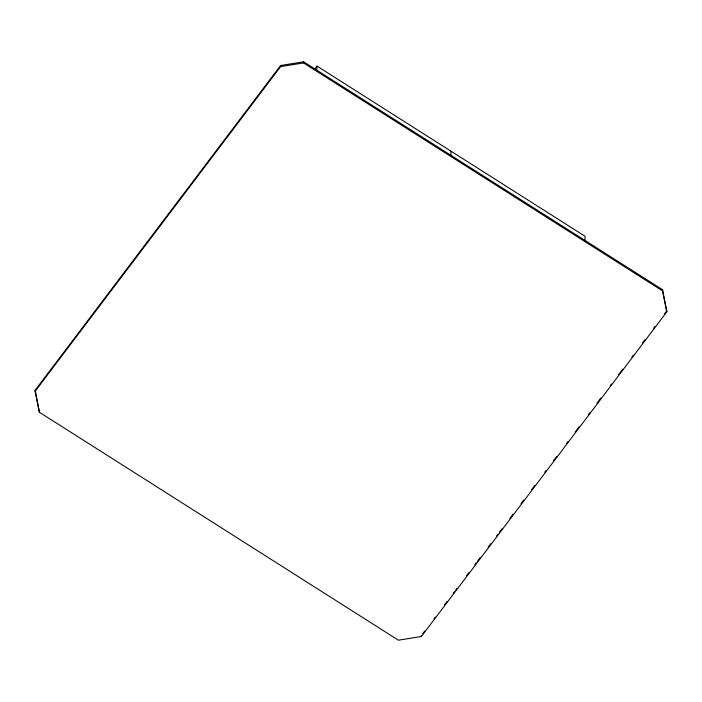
<?xml version="1.0" encoding="UTF-8"?>
<svg xmlns="http://www.w3.org/2000/svg" width="702" height="702" viewBox="0 0 702 702"><rect width="100%" height="100%" fill="white"/><g stroke="black" fill="none" stroke-linecap="round" stroke-linejoin="round"><path stroke-width="1.05" d="M35.1 391.286L35.179 390.163L280.651 65.488L303.606 61.811L662.591 289.724L666.821 311.837L421.349 636.512L398.394 640.189L39.409 412.276L35.1 391.286L280.572 66.62L280.651 65.488M39.409 412.276L35.179 390.163M666.821 311.837L662.512 290.856L303.527 62.943L303.606 61.811M316.751 70.068L317.014 66.111L585.117 236.328L584.792 241.277M450.807 155.177L451.07 151.22M421.349 636.512L421.428 635.38M662.512 290.856L662.591 289.724M314.478 69.48L317.014 66.111M422.744 633.643L424.728 631.019M433.968 618.804L435.284 617.058M444.524 604.834L447.165 601.342M453.097 593.488L454.422 591.742M455.738 589.996L457.063 588.258M466.295 576.035L468.936 572.542M474.877 564.689L476.193 562.943M477.518 561.196L480.159 557.704M488.074 547.235L490.716 543.743M496.656 535.889L497.972 534.143M499.289 532.397L501.93 528.904M509.854 518.436L513.153 514.066M521.068 503.597L523.71 500.105M531.625 489.627L534.924 485.266M544.822 472.174L546.138 470.428M553.404 460.828L556.704 456.467M566.602 443.374L567.918 441.628M575.175 432.028L579.132 426.79M588.373 414.575L589.698 412.829M596.954 403.229L600.912 397.99M610.152 385.767L611.468 384.02M618.725 374.42L622.692 369.191M631.923 356.967L633.248 355.221M642.488 343.006L645.12 339.514M653.702 328.167L655.019 326.421M664.259 314.198L666.9 310.714M280.572 66.62L303.527 62.943"/></g></svg>
